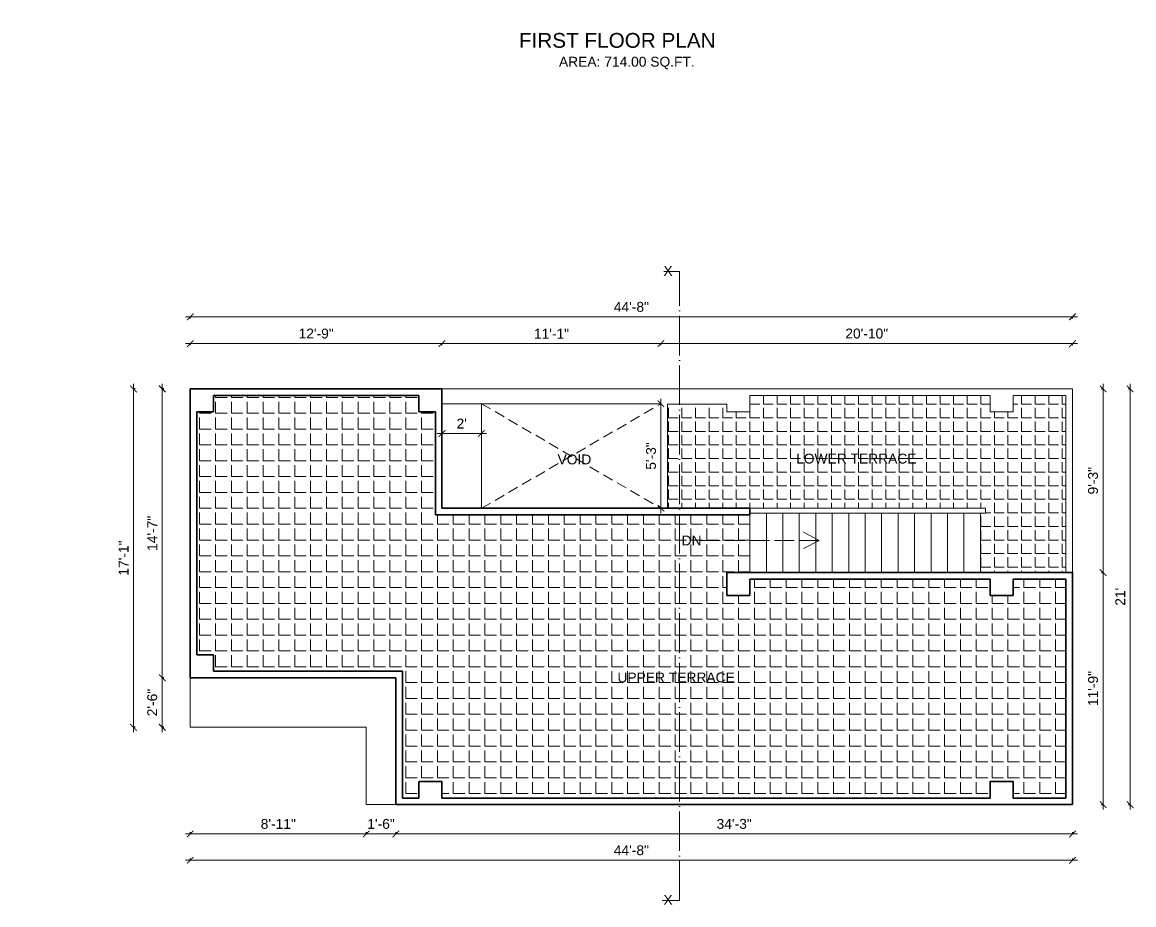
# Model space of a CAD drawing. Header units: inches. Extents: x -12071822 to 12321209, y -1222525 to 1319227.
# Drawn here: x 117815 to 118490, y 37219 to 37755 of the extents above; entities that cross this region are included whole.
import ezdxf

# ---------------------------------------------------------------- set-up
doc = ezdxf.new("R2010")
doc.units = ezdxf.units.IN
doc.header["$MEASUREMENT"] = 0
doc.header["$PDMODE"] = 35
for name, pattern in [('ACAD_ISO02W100', [15, 12, -3]), ('ACAD_ISO04W100', [30, 24, -3, 0, -3]), ('DASHED', [19.05, 12.7, -6.35])]:
    doc.linetypes.add(name, pattern=pattern)
for name, color, linetype, lineweight in [('Dimension', 130, 'Continuous', 9), ('Hatch', 9, 'Continuous', 9), ('Hidden', 254, 'ACAD_ISO02W100', 15), ('SECTION', 7, 'ACAD_ISO04W100', 18), ('Stairs', 61, 'Continuous', 18), ('TEXT', 255, 'Continuous', 35), ('Walls', 11, 'Continuous', 35)]:
    doc.layers.add(name, color=color, linetype=linetype, lineweight=lineweight)
doc.styles.get("Standard").update_dxf_attribs({"font": 'arial.ttf'})
doc.dimstyles.get("Standard").update_dxf_attribs({"dimtxt": 6, "dimasz": 4, "dimexe": 0, "dimexo": 6, "dimgap": 3, "dimtad": 1, "dimdec": 0, "dimzin": 0, "dimdsep": 46, "dimlunit": 4, "dimtxsty": 'Standard', "dimblk": 'ARCHTICK', "dimcen": 0.09, "dimdle": 3, "dimclrd": 256, "dimadec": 0, "dimazin": 0, "dimtfac": 1, "dimtdec": 0, "dimtofl": 0, "dimtmove": 0, "dimatfit": 3, "dimfxl": 1, "dimfxlon": 1, "dimtolj": 1, "dimtzin": 0, "dimlwd": -1, "dimarcsym": 0})

# ---------------------------------------------------------------- blocks, each defined once
blk = doc.blocks.new('_ArchTick')
at = {"color": 0, "linetype": 'ByBlock', "const_width": 0.15}
blk.add_lwpolyline([(-0.5, -0.5), (0.5, 0.5)], dxfattribs=at)
blk = doc.blocks.new('*D1755')
at = {"layer": 'Defpoints', "color": 0, "transparency": 16777216}
for p in [(118069.86, 37559.94), (117917.04, 37532.41), (118069.86, 37532.41)]:
    blk.add_point(p, dxfattribs=at)
at = {"layer": 'Dimension', "transparency": 16777216}
blk.add_line((117914.04, 37559.94), (118072.86, 37559.94), dxfattribs=at)
at = {"layer": 'Dimension', "color": 0, "lineweight": -2, "transparency": 16777216}
for p, q in [((117917.04, 37558.94), (117917.04, 37559.94)), ((118069.86, 37558.94), (118069.86, 37559.94))]:
    blk.add_line(p, q, dxfattribs=at)
at = {"layer": 'Dimension', "transparency": 16777216, "xscale": 4, "yscale": 4, "zscale": 4, "rotation": 180}
blk.add_blockref('_ArchTick', (117917.04, 37559.94), dxfattribs=at)
at = {"layer": 'Dimension', "transparency": 16777216, "xscale": 4, "yscale": 4, "zscale": 4}
blk.add_blockref('_ArchTick', (118069.86, 37559.94), dxfattribs=at)
at = {"layer": 'Dimension', "color": 0, "lineweight": -2, "transparency": 16777216, "insert": (117993.45, 37566.01), "char_height": 6, "attachment_point": 5}
blk.add_mtext('\\A1;12\'-9"', dxfattribs=at)
blk = doc.blocks.new('*D1756')
at = {"layer": 'Defpoints', "color": 0, "transparency": 16777216}
for p in [(118202.86, 37559.94), (118069.86, 37532.41), (118202.86, 37523.41)]:
    blk.add_point(p, dxfattribs=at)
at = {"layer": 'Dimension', "transparency": 16777216}
blk.add_line((118066.86, 37559.94), (118205.86, 37559.94), dxfattribs=at)
at = {"layer": 'Dimension', "color": 0, "lineweight": -2, "transparency": 16777216}
for p, q in [((118069.86, 37558.94), (118069.86, 37559.94)), ((118202.86, 37558.94), (118202.86, 37559.94))]:
    blk.add_line(p, q, dxfattribs=at)
at = {"layer": 'Dimension', "transparency": 16777216, "xscale": 4, "yscale": 4, "zscale": 4, "rotation": 180}
blk.add_blockref('_ArchTick', (118069.86, 37559.94), dxfattribs=at)
at = {"layer": 'Dimension', "transparency": 16777216, "xscale": 4, "yscale": 4, "zscale": 4}
blk.add_blockref('_ArchTick', (118202.86, 37559.94), dxfattribs=at)
at = {"layer": 'Dimension', "color": 0, "lineweight": -2, "transparency": 16777216, "insert": (118136.36, 37565.96), "char_height": 6, "attachment_point": 5}
blk.add_mtext('\\A1;11\'-1"', dxfattribs=at)
blk = doc.blocks.new('*D1757')
at = {"layer": 'Defpoints', "color": 0, "transparency": 16777216}
for p in [(118452.74, 37559.94), (118452.74, 37532.41), (118202.86, 37523.41)]:
    blk.add_point(p, dxfattribs=at)
at = {"layer": 'Dimension', "transparency": 16777216}
blk.add_line((118199.86, 37559.94), (118455.74, 37559.94), dxfattribs=at)
at = {"layer": 'Dimension', "color": 0, "lineweight": -2, "transparency": 16777216}
for p, q in [((118202.86, 37558.94), (118202.86, 37559.94)), ((118452.74, 37558.94), (118452.74, 37559.94))]:
    blk.add_line(p, q, dxfattribs=at)
at = {"layer": 'Dimension', "transparency": 16777216, "xscale": 4, "yscale": 4, "zscale": 4, "rotation": 180}
blk.add_blockref('_ArchTick', (118202.86, 37559.94), dxfattribs=at)
at = {"layer": 'Dimension', "transparency": 16777216, "xscale": 4, "yscale": 4, "zscale": 4}
blk.add_blockref('_ArchTick', (118452.74, 37559.94), dxfattribs=at)
at = {"layer": 'Dimension', "color": 0, "lineweight": -2, "transparency": 16777216, "insert": (118327.8, 37566.01), "char_height": 6, "attachment_point": 5}
blk.add_mtext('\\A1;20\'-10"', dxfattribs=at)
blk = doc.blocks.new('*D1758')
at = {"layer": 'Defpoints', "color": 0, "transparency": 16777216}
for p in [(117917.04, 37532.41), (117899.99, 37356.91), (117917.04, 37356.91)]:
    blk.add_point(p, dxfattribs=at)
at = {"layer": 'Dimension', "transparency": 16777216}
blk.add_line((117899.99, 37535.41), (117899.99, 37353.91), dxfattribs=at)
at = {"layer": 'Dimension', "color": 0, "lineweight": -2, "transparency": 16777216}
for p, q in [((117900.99, 37532.41), (117899.99, 37532.41)), ((117900.99, 37356.91), (117899.99, 37356.91))]:
    blk.add_line(p, q, dxfattribs=at)
at = {"layer": 'Dimension', "transparency": 16777216, "xscale": 4, "yscale": 4, "zscale": 4}
for p, rotation in [((117899.99, 37532.41), 90), ((117899.99, 37356.91), 270)]:
    blk.add_blockref('_ArchTick', p, dxfattribs=dict(at, rotation=rotation))
at = {"layer": 'Dimension', "color": 0, "lineweight": -2, "transparency": 16777216, "insert": (117893.98, 37444.66), "char_height": 6, "attachment_point": 5, "rotation": 90}
blk.add_mtext('\\A1;14\'-7"', dxfattribs=at)
blk = doc.blocks.new('*D1759')
at = {"layer": 'Defpoints', "color": 0, "transparency": 16777216}
for p in [(117917.04, 37356.91), (117899.99, 37326.91), (117917.04, 37326.91)]:
    blk.add_point(p, dxfattribs=at)
at = {"layer": 'Dimension', "transparency": 16777216}
blk.add_line((117899.99, 37359.91), (117899.99, 37323.91), dxfattribs=at)
at = {"layer": 'Dimension', "color": 0, "lineweight": -2, "transparency": 16777216}
for p, q in [((117900.99, 37356.91), (117899.99, 37356.91)), ((117900.99, 37326.91), (117899.99, 37326.91))]:
    blk.add_line(p, q, dxfattribs=at)
at = {"layer": 'Dimension', "transparency": 16777216, "xscale": 4, "yscale": 4, "zscale": 4}
for p, rotation in [((117899.99, 37356.91), 90), ((117899.99, 37326.91), 270)]:
    blk.add_blockref('_ArchTick', p, dxfattribs=dict(at, rotation=rotation))
at = {"layer": 'Dimension', "color": 0, "lineweight": -2, "transparency": 16777216, "insert": (117893.93, 37341.91), "char_height": 6, "attachment_point": 5, "rotation": 90}
blk.add_mtext('\\A1;2\'-6"', dxfattribs=at)
blk = doc.blocks.new('*D1760')
at = {"layer": 'Defpoints', "color": 0, "transparency": 16777216}
for p in [(117917.04, 37326.91), (118023.86, 37326.91), (118023.86, 37262.09)]:
    blk.add_point(p, dxfattribs=at)
at = {"layer": 'Dimension', "transparency": 16777216}
blk.add_line((117914.04, 37262.09), (118026.86, 37262.09), dxfattribs=at)
at = {"layer": 'Dimension', "color": 0, "lineweight": -2, "transparency": 16777216}
for p, q in [((117917.04, 37263.09), (117917.04, 37262.09)), ((118023.86, 37263.09), (118023.86, 37262.09))]:
    blk.add_line(p, q, dxfattribs=at)
at = {"layer": 'Dimension', "transparency": 16777216, "xscale": 4, "yscale": 4, "zscale": 4, "rotation": 180}
blk.add_blockref('_ArchTick', (117917.04, 37262.09), dxfattribs=at)
at = {"layer": 'Dimension', "transparency": 16777216, "xscale": 4, "yscale": 4, "zscale": 4}
blk.add_blockref('_ArchTick', (118023.86, 37262.09), dxfattribs=at)
at = {"layer": 'Dimension', "color": 0, "lineweight": -2, "transparency": 16777216, "insert": (117970.45, 37268.16), "char_height": 6, "attachment_point": 5}
blk.add_mtext('\\A1;8\'-11"', dxfattribs=at)
blk = doc.blocks.new('*D1761')
at = {"layer": 'Defpoints', "color": 0, "transparency": 16777216}
for p in [(118023.86, 37326.91), (118041.86, 37279.91), (118041.86, 37262.09)]:
    blk.add_point(p, dxfattribs=at)
at = {"layer": 'Dimension', "transparency": 16777216}
blk.add_line((118020.86, 37262.09), (118044.86, 37262.09), dxfattribs=at)
at = {"layer": 'Dimension', "color": 0, "lineweight": -2, "transparency": 16777216}
for p, q in [((118023.86, 37263.09), (118023.86, 37262.09)), ((118041.86, 37263.09), (118041.86, 37262.09))]:
    blk.add_line(p, q, dxfattribs=at)
at = {"layer": 'Dimension', "transparency": 16777216, "xscale": 4, "yscale": 4, "zscale": 4, "rotation": 180}
blk.add_blockref('_ArchTick', (118023.86, 37262.09), dxfattribs=at)
at = {"layer": 'Dimension', "transparency": 16777216, "xscale": 4, "yscale": 4, "zscale": 4}
blk.add_blockref('_ArchTick', (118041.86, 37262.09), dxfattribs=at)
at = {"layer": 'Dimension', "color": 0, "lineweight": -2, "transparency": 16777216, "insert": (118032.86, 37268.16), "char_height": 6, "attachment_point": 5}
blk.add_mtext('\\A1;1\'-6"', dxfattribs=at)
blk = doc.blocks.new('*D1762')
at = {"layer": 'Defpoints', "color": 0, "transparency": 16777216}
for p in [(118041.86, 37279.91), (118452.74, 37279.91), (118452.74, 37262.09)]:
    blk.add_point(p, dxfattribs=at)
at = {"layer": 'Dimension', "transparency": 16777216}
blk.add_line((118038.86, 37262.09), (118455.74, 37262.09), dxfattribs=at)
at = {"layer": 'Dimension', "color": 0, "lineweight": -2, "transparency": 16777216}
for p, q in [((118041.86, 37263.09), (118041.86, 37262.09)), ((118452.74, 37263.09), (118452.74, 37262.09))]:
    blk.add_line(p, q, dxfattribs=at)
at = {"layer": 'Dimension', "transparency": 16777216, "xscale": 4, "yscale": 4, "zscale": 4, "rotation": 180}
blk.add_blockref('_ArchTick', (118041.86, 37262.09), dxfattribs=at)
at = {"layer": 'Dimension', "transparency": 16777216, "xscale": 4, "yscale": 4, "zscale": 4}
blk.add_blockref('_ArchTick', (118452.74, 37262.09), dxfattribs=at)
at = {"layer": 'Dimension', "color": 0, "lineweight": -2, "transparency": 16777216, "insert": (118247.3, 37268.16), "char_height": 6, "attachment_point": 5}
blk.add_mtext('\\A1;34\'-3"', dxfattribs=at)
blk = doc.blocks.new('*D1763')
at = {"layer": 'Defpoints', "color": 0, "transparency": 16777216}
for p in [(118452.74, 37532.41), (118452.74, 37420.91), (118471.32, 37420.91)]:
    blk.add_point(p, dxfattribs=at)
at = {"layer": 'Dimension', "color": 0, "lineweight": -2, "transparency": 16777216}
for p, q in [((118470.32, 37532.41), (118471.32, 37532.41)), ((118470.32, 37420.91), (118471.32, 37420.91))]:
    blk.add_line(p, q, dxfattribs=at)
at = {"layer": 'Dimension', "transparency": 16777216}
blk.add_line((118471.32, 37535.41), (118471.32, 37417.91), dxfattribs=at)
at = {"layer": 'Dimension', "transparency": 16777216, "xscale": 4, "yscale": 4, "zscale": 4}
for p, rotation in [((118471.32, 37532.41), 90), ((118471.32, 37420.91), 270)]:
    blk.add_blockref('_ArchTick', p, dxfattribs=dict(at, rotation=rotation))
at = {"layer": 'Dimension', "color": 0, "lineweight": -2, "transparency": 16777216, "insert": (118465.25, 37476.66), "char_height": 6, "attachment_point": 5, "rotation": 90}
blk.add_mtext('\\A1;9\'-3"', dxfattribs=at)
blk = doc.blocks.new('*D1764')
at = {"layer": 'Defpoints', "color": 0, "transparency": 16777216}
for p in [(118452.74, 37420.91), (118452.74, 37279.91), (118471.32, 37279.91)]:
    blk.add_point(p, dxfattribs=at)
at = {"layer": 'Dimension', "transparency": 16777216}
blk.add_line((118471.32, 37423.91), (118471.32, 37276.91), dxfattribs=at)
at = {"layer": 'Dimension', "color": 0, "lineweight": -2, "transparency": 16777216}
for p, q in [((118470.32, 37420.91), (118471.32, 37420.91)), ((118470.32, 37279.91), (118471.32, 37279.91))]:
    blk.add_line(p, q, dxfattribs=at)
at = {"layer": 'Dimension', "transparency": 16777216, "xscale": 4, "yscale": 4, "zscale": 4}
for p, rotation in [((118471.32, 37420.91), 90), ((118471.32, 37279.91), 270)]:
    blk.add_blockref('_ArchTick', p, dxfattribs=dict(at, rotation=rotation))
at = {"layer": 'Dimension', "color": 0, "lineweight": -2, "transparency": 16777216, "insert": (118465.25, 37350.41), "char_height": 6, "attachment_point": 5, "rotation": 90}
blk.add_mtext('\\A1;11\'-9"', dxfattribs=at)
blk = doc.blocks.new('*D1765')
at = {"layer": 'Defpoints', "color": 0, "transparency": 16777216}
for p in [(118452.74, 37576.16), (117917.04, 37532.41), (118452.74, 37532.41)]:
    blk.add_point(p, dxfattribs=at)
at = {"layer": 'Dimension', "transparency": 16777216}
blk.add_line((117914.04, 37576.16), (118455.74, 37576.16), dxfattribs=at)
at = {"layer": 'Dimension', "color": 0, "lineweight": -2, "transparency": 16777216}
for p, q in [((117917.04, 37575.16), (117917.04, 37576.16)), ((118452.74, 37575.16), (118452.74, 37576.16))]:
    blk.add_line(p, q, dxfattribs=at)
at = {"layer": 'Dimension', "transparency": 16777216, "xscale": 4, "yscale": 4, "zscale": 4, "rotation": 180}
blk.add_blockref('_ArchTick', (117917.04, 37576.16), dxfattribs=at)
at = {"layer": 'Dimension', "transparency": 16777216, "xscale": 4, "yscale": 4, "zscale": 4}
blk.add_blockref('_ArchTick', (118452.74, 37576.16), dxfattribs=at)
at = {"layer": 'Dimension', "color": 0, "lineweight": -2, "transparency": 16777216, "insert": (118184.89, 37582.22), "char_height": 6, "attachment_point": 5}
blk.add_mtext('\\A1;44\'-8"', dxfattribs=at)
blk = doc.blocks.new('*D1604')
at = {"layer": 'Defpoints', "color": 0, "transparency": 16777216}
for p in [(117917.04, 37532.41), (117882.54, 37326.91), (117917.04, 37326.91)]:
    blk.add_point(p, dxfattribs=at)
at = {"layer": 'Dimension', "transparency": 16777216}
blk.add_line((117882.54, 37535.41), (117882.54, 37323.91), dxfattribs=at)
at = {"layer": 'Dimension', "color": 0, "lineweight": -2, "transparency": 16777216}
for p, q in [((117883.54, 37532.41), (117882.54, 37532.41)), ((117883.54, 37326.91), (117882.54, 37326.91))]:
    blk.add_line(p, q, dxfattribs=at)
at = {"layer": 'Dimension', "transparency": 16777216, "xscale": 4, "yscale": 4, "zscale": 4}
for p, rotation in [((117882.54, 37532.41), 90), ((117882.54, 37326.91), 270)]:
    blk.add_blockref('_ArchTick', p, dxfattribs=dict(at, rotation=rotation))
at = {"layer": 'Dimension', "color": 0, "lineweight": -2, "transparency": 16777216, "insert": (117876.53, 37429.66), "char_height": 6, "attachment_point": 5, "rotation": 90}
blk.add_mtext('\\A1;17\'-1"', dxfattribs=at)
blk = doc.blocks.new('*D1605')
at = {"layer": 'Defpoints', "color": 0, "transparency": 16777216}
for p in [(117917.04, 37326.91), (118452.74, 37279.91), (118452.74, 37246.09)]:
    blk.add_point(p, dxfattribs=at)
at = {"layer": 'Dimension', "color": 0, "lineweight": -2, "transparency": 16777216}
for p, q in [((117917.04, 37247.09), (117917.04, 37246.09)), ((118452.74, 37247.09), (118452.74, 37246.09))]:
    blk.add_line(p, q, dxfattribs=at)
at = {"layer": 'Dimension', "transparency": 16777216}
blk.add_line((117914.04, 37246.09), (118455.74, 37246.09), dxfattribs=at)
at = {"layer": 'Dimension', "transparency": 16777216, "xscale": 4, "yscale": 4, "zscale": 4, "rotation": 180}
blk.add_blockref('_ArchTick', (117917.04, 37246.09), dxfattribs=at)
at = {"layer": 'Dimension', "transparency": 16777216, "xscale": 4, "yscale": 4, "zscale": 4}
blk.add_blockref('_ArchTick', (118452.74, 37246.09), dxfattribs=at)
at = {"layer": 'Dimension', "color": 0, "lineweight": -2, "transparency": 16777216, "insert": (118184.89, 37252.16), "char_height": 6, "attachment_point": 5}
blk.add_mtext('\\A1;44\'-8"', dxfattribs=at)
blk = doc.blocks.new('*D1606')
at = {"layer": 'Defpoints', "color": 0, "transparency": 16777216}
for p in [(118452.74, 37532.41), (118487.75, 37532.41), (118452.74, 37279.91)]:
    blk.add_point(p, dxfattribs=at)
at = {"layer": 'Dimension', "color": 0, "lineweight": -2, "transparency": 16777216}
for p, q in [((118486.75, 37532.41), (118487.75, 37532.41)), ((118486.75, 37279.91), (118487.75, 37279.91))]:
    blk.add_line(p, q, dxfattribs=at)
at = {"layer": 'Dimension', "transparency": 16777216}
blk.add_line((118487.75, 37276.91), (118487.75, 37535.41), dxfattribs=at)
at = {"layer": 'Dimension', "transparency": 16777216, "xscale": 4, "yscale": 4, "zscale": 4}
for p, rotation in [((118487.75, 37532.41), 90), ((118487.75, 37279.91), 270)]:
    blk.add_blockref('_ArchTick', p, dxfattribs=dict(at, rotation=rotation))
at = {"layer": 'Dimension', "color": 0, "lineweight": -2, "transparency": 16777216, "insert": (118481.74, 37406.16), "char_height": 6, "attachment_point": 5, "rotation": 90}
blk.add_mtext("\\A1;21'", dxfattribs=at)
blk = doc.blocks.new('*D1766')
at = {"layer": 'Defpoints', "color": 0, "transparency": 16777216}
for p in [(118069.86, 37523.41), (118093.86, 37523.41), (118093.86, 37505.35)]:
    blk.add_point(p, dxfattribs=at)
at = {"layer": 'Dimension', "transparency": 16777216}
blk.add_line((118066.86, 37505.35), (118096.86, 37505.35), dxfattribs=at)
at = {"layer": 'Dimension', "color": 0, "lineweight": -2, "transparency": 16777216}
for p, q in [((118069.86, 37506.35), (118069.86, 37505.35)), ((118093.86, 37506.35), (118093.86, 37505.35))]:
    blk.add_line(p, q, dxfattribs=at)
at = {"layer": 'Dimension', "transparency": 16777216, "xscale": 4, "yscale": 4, "zscale": 4, "rotation": 180}
blk.add_blockref('_ArchTick', (118069.86, 37505.35), dxfattribs=at)
at = {"layer": 'Dimension', "transparency": 16777216, "xscale": 4, "yscale": 4, "zscale": 4}
blk.add_blockref('_ArchTick', (118093.86, 37505.35), dxfattribs=at)
at = {"layer": 'Dimension', "color": 0, "lineweight": -2, "transparency": 16777216, "insert": (118081.86, 37511.36), "char_height": 6, "attachment_point": 5}
blk.add_mtext("\\A1;2'", dxfattribs=at)
blk = doc.blocks.new('*D1767')
at = {"layer": 'Defpoints', "color": 0, "transparency": 16777216}
for p in [(118202.86, 37523.41), (118202.86, 37459.91), (118202.86, 37459.91)]:
    blk.add_point(p, dxfattribs=at)
at = {"layer": 'Dimension', "transparency": 16777216}
blk.add_line((118202.86, 37526.41), (118202.86, 37456.91), dxfattribs=at)
at = {"layer": 'Dimension', "transparency": 16777216, "xscale": 4, "yscale": 4, "zscale": 4}
for p, rotation in [((118202.86, 37523.41), 90), ((118202.86, 37459.91), 270)]:
    blk.add_blockref('_ArchTick', p, dxfattribs=dict(at, rotation=rotation))
at = {"layer": 'Dimension', "color": 0, "lineweight": -2, "transparency": 16777216, "insert": (118196.8, 37491.66), "char_height": 6, "attachment_point": 5, "rotation": 90}
blk.add_mtext('\\A1;5\'-3"', dxfattribs=at)
blk = doc.blocks.new('*D1617')
at = {"layer": 'Defpoints', "color": 0, "transparency": 16777216}
for p in [(118242.86, 37844.49), (117514.18, 37816.85), (117514.18, 37279.91)]:
    blk.add_point(p, dxfattribs=at)
at = {"layer": 'Dimension', "transparency": 16777216}
blk.add_line((118245.86, 37816.85), (117511.18, 37816.85), dxfattribs=at)
at = {"layer": 'Dimension', "color": 0, "lineweight": -2, "transparency": 16777216}
for p, q in [((117514.18, 37815.85), (117514.18, 37816.85)), ((118242.86, 37817.85), (118242.86, 37816.85))]:
    blk.add_line(p, q, dxfattribs=at)
at = {"layer": 'Dimension', "transparency": 16777216, "xscale": 4, "yscale": 4, "zscale": 4, "rotation": 180}
blk.add_blockref('_ArchTick', (117514.18, 37816.85), dxfattribs=at)
at = {"layer": 'Dimension', "transparency": 16777216, "xscale": 4, "yscale": 4, "zscale": 4}
blk.add_blockref('_ArchTick', (118242.86, 37816.85), dxfattribs=at)
at = {"layer": 'Dimension', "color": 0, "transparency": 16777216, "insert": (117878.52, 37822.92), "char_height": 6, "attachment_point": 5}
blk.add_mtext('\\A1;60\'-9"', dxfattribs=at)

msp = doc.modelspace()

# ---------------------------------------------------------------- hatches: boundary and pattern name
at = {"layer": 'Hatch'}
h = msp.add_hatch(dxfattribs=at)
h.set_pattern_fill('ANGLE', color=256, scale=35)
h.set_pattern_definition([(0, (-7308.185, 18.624), (0, 9.625), [7, -2.625]), (90, (-7308.185, 18.624), (-9.625, 6e-16), [7, -2.625])])
h.paths.add_polyline_path([(118065.86, 37455.91), (118065.86, 37518.41), (118055.86, 37518.41), (118055.86, 37528.41), (117931.04, 37528.41), (117931.04, 37518.41), (117921.04, 37518.41), (117921.04, 37370.91), (117931.04, 37370.91), (117931.04, 37360.91), (118045.86, 37360.91), (118045.86, 37283.91), (118055.86, 37283.91), (118055.86, 37293.91), (118069.86, 37293.91), (118069.86, 37283.91), (118402.74, 37283.91), (118402.74, 37293.91), (118416.74, 37293.91), (118416.74, 37283.91), (118448.74, 37283.91), (118448.74, 37416.91), (118416.74, 37416.91), (118416.74, 37406.91), (118402.74, 37406.91), (118402.74, 37416.91), (118256.86, 37416.91), (118256.86, 37406.91), (118242.86, 37406.91), (118242.86, 37420.91), (118256.86, 37420.91), (118256.86, 37455.91)])
h.paths.add_polyline_path([(118210.6, 37434.07), (118225.71, 37434.07), (118225.71, 37446.43), (118210.6, 37446.43)], flags=24)
h.paths.add_polyline_path([(118174.25, 37350.89), (118248.51, 37350.89), (118248.51, 37363.25), (118174.25, 37363.25)], flags=24)
h = msp.add_hatch(dxfattribs=at)
h.set_pattern_fill('ANGLE', color=256, scale=30)
h.set_pattern_definition([(0, (-7308.185, 18.624), (0, 8.25), [6, -2.25]), (90, (-7308.185, 18.624), (-8.25, 5e-16), [6, -2.25])])
h.paths.add_polyline_path([(118399.86, 37459.91), (118399.86, 37456.91), (118396.86, 37456.91), (118396.86, 37420.91), (118448.74, 37420.91), (118448.74, 37528.41), (118416.74, 37528.41), (118416.74, 37518.41), (118402.74, 37518.41), (118402.74, 37528.41), (118256.86, 37528.41), (118256.86, 37518.41), (118242.86, 37518.41), (118242.86, 37523.12), (118206.86, 37523.12), (118206.86, 37459.91), (118256.86, 37459.91), (118292.26, 37459.91)])
h.paths.add_polyline_path([(118282.8, 37483.81), (118358.92, 37483.81), (118358.92, 37496.18), (118282.8, 37496.18)], flags=24)

# ---------------------------------------------------------------- linework, layer by layer
at = {"layer": 'Hidden'}
for p, q in [((118298.87, 37440.41), (118289.41, 37445.31)), ((118226.74, 37440.41), (118298.87, 37440.41)), ((118298.87, 37440.41), (118289.41, 37435.52))]:
    msp.add_line(p, q, dxfattribs=at)
at = {"layer": 'SECTION'}
for p, q in [((118214.01, 37603.68), (118204.58, 37603.68)), ((118214.01, 37221.68), (118214.01, 37603.68)), ((118214.01, 37221.68), (118203.62, 37221.68))]:
    msp.add_line(p, q, dxfattribs=at)
at = {"layer": 'Stairs'}
for p, q in [((118069.86, 37532.41), (118206.86, 37532.41)), ((118206.86, 37532.41), (118452.74, 37532.41)), ((118452.74, 37532.41), (118452.74, 37420.91)), ((118069.86, 37523.41), (118202.86, 37523.41)), ((118093.86, 37523.41), (118093.86, 37459.91)), ((118202.86, 37523.41), (118202.86, 37459.91)), ((118256.86, 37528.41), (118402.74, 37528.41)), ((118256.86, 37528.41), (118256.86, 37518.41)), ((118402.74, 37518.41), (118402.74, 37528.41)), ((118416.74, 37528.41), (118448.74, 37528.41)), ((118416.74, 37528.41), (118416.74, 37518.41)), ((118448.74, 37528.41), (118448.74, 37420.91)), ((118206.86, 37523.12), (118206.86, 37459.91)), ((118206.86, 37523.12), (118242.86, 37523.12)), ((118242.86, 37518.41), (118242.86, 37523.12)), ((118256.86, 37518.41), (118242.86, 37518.41)), ((118416.74, 37518.41), (118402.74, 37518.41)), ((118256.86, 37459.91), (118292.26, 37459.91)), ((118256.86, 37420.91), (118256.86, 37459.91)), ((118256.86, 37456.91), (118399.86, 37456.91)), ((118266.86, 37420.91), (118266.86, 37456.91)), ((118276.86, 37420.91), (118276.86, 37456.91)), ((118286.38, 37459.91), (118399.86, 37459.91)), ((118286.86, 37420.91), (118286.86, 37456.91)), ((118296.86, 37420.91), (118296.86, 37456.91)), ((118306.86, 37437.97), (118306.86, 37456.91)), ((118316.86, 37420.91), (118316.86, 37456.91)), ((118326.86, 37420.91), (118326.86, 37456.91)), ((118336.86, 37420.91), (118336.86, 37456.91)), ((118346.86, 37420.91), (118346.86, 37456.91)), ((118356.86, 37420.91), (118356.86, 37456.91)), ((118366.86, 37420.91), (118366.86, 37456.91)), ((118376.86, 37420.91), (118376.86, 37456.91)), ((118386.86, 37420.91), (118386.86, 37456.91)), ((118396.86, 37420.91), (118396.86, 37456.91)), ((118399.86, 37456.91), (118399.86, 37459.91)), ((118306.86, 37434.2), (118306.86, 37437.97)), ((118306.86, 37428.19), (118306.86, 37434.2)), ((118306.86, 37420.91), (118306.86, 37428.19)), ((117917.04, 37356.91), (117917.04, 37326.91)), ((117917.04, 37326.91), (118023.86, 37326.91)), ((118023.86, 37279.91), (118023.86, 37326.91)), ((118041.86, 37279.91), (118023.86, 37279.91))]:
    msp.add_line(p, q, dxfattribs=at)
at = {"layer": 'Stairs', "linetype": 'DASHED', "ltscale": 0.5}
for p, q in [((118093.86, 37459.91), (118202.86, 37523.41)), ((118093.86, 37523.41), (118202.86, 37459.91))]:
    msp.add_line(p, q, dxfattribs=at)
at = {"layer": 'Walls'}
for p, q in [((117917.04, 37532.41), (118069.86, 37532.41)), ((117917.04, 37356.91), (117917.04, 37532.41)), ((118069.86, 37532.41), (118069.86, 37459.91)), ((117931.04, 37528.41), (118055.86, 37528.41)), ((117931.04, 37528.41), (117931.04, 37518.41)), ((118055.86, 37518.41), (118055.86, 37528.41)), ((117921.04, 37370.91), (117921.04, 37518.41)), ((117931.04, 37518.41), (117921.04, 37518.41)), ((118065.86, 37518.41), (118055.86, 37518.41)), ((118065.86, 37518.41), (118065.86, 37455.91)), ((118065.86, 37455.91), (118256.86, 37455.91)), ((118069.86, 37459.91), (118256.86, 37459.91)), ((118256.86, 37459.91), (118256.86, 37455.91)), ((118242.86, 37420.91), (118452.74, 37420.91)), ((118242.86, 37406.91), (118242.86, 37420.91)), ((118256.86, 37416.91), (118402.74, 37416.91)), ((118256.86, 37416.91), (118256.86, 37406.91)), ((118402.74, 37406.91), (118402.74, 37416.91)), ((118416.74, 37416.91), (118448.74, 37416.91)), ((118416.74, 37416.91), (118416.74, 37406.91)), ((118448.74, 37416.91), (118448.74, 37283.91)), ((118452.74, 37420.91), (118452.74, 37406.91)), ((118256.86, 37406.91), (118242.86, 37406.91)), ((118416.74, 37406.91), (118402.74, 37406.91)), ((118452.74, 37406.91), (118452.74, 37279.91)), ((117921.04, 37370.91), (117931.04, 37370.91)), ((117931.04, 37370.91), (117931.04, 37360.91)), ((118041.86, 37356.91), (117917.04, 37356.91)), ((118045.86, 37360.91), (117931.04, 37360.91)), ((118041.86, 37356.91), (118041.86, 37279.91)), ((118045.86, 37360.91), (118045.86, 37283.91)), ((118055.86, 37283.91), (118045.86, 37283.91)), ((118402.74, 37283.91), (118069.86, 37283.91)), ((118448.74, 37283.91), (118416.74, 37283.91)), ((118452.74, 37279.91), (118041.86, 37279.91))]:
    msp.add_line(p, q, dxfattribs=at)
for points in [[(118055.86, 37283.91), (118055.86, 37293.91), (118069.86, 37293.91), (118069.86, 37283.91)], [(118402.74, 37283.91), (118402.74, 37293.91), (118416.74, 37293.91), (118416.74, 37283.91)]]:
    msp.add_lwpolyline(points, dxfattribs=at)

# ---------------------------------------------------------------- texts
at = {"layer": 'TEXT'}
for s, width, gutter_width, heights, insert, char_height, attachment_point in [('\\pi63.8254;FIRST FLOOR PLAN', 245.0498, 2.25, [37.88], (118052.75, 37739.48), 9, 7), ('\\pi81.66067;AREA: 714.00 SQ.FT.', 245.0498, 2.25, [37.88], (118059.25, 37726.51), 6, 7), ('X', 18.7269, 1, [0], (118209.95, 37607.08), 6, 3), ('\\pi32.11468;VOID', 84.2389, 1, [0], (118107.94, 37486.49), 6, 7), ('\\pi6.09286;LOWER TERRACE', 84.2389, 1, [0], (118278.82, 37486.99), 6, 7), ('DN', 18.7269, 1, [0], (118227.5, 37437.34), 6, 9), ('\\pi7.04442;UPPER TERRACE', 84.2389, 1, [0], (118169.37, 37354.06), 6, 7), ('X', 18.7269, 1, [0], (118209.95, 37225.08), 6, 3)]:
    msp.add_mtext_dynamic_manual_height_columns(s, width=width, gutter_width=gutter_width, heights=heights, dxfattribs=dict(at, insert=insert, char_height=char_height, attachment_point=attachment_point))

# ---------------------------------------------------------------- dimensions: what is measured, and where the dimension line sits
at = {"layer": 'Dimension'}
dim = msp.add_linear_dim(base=(117514.18, 37816.85), p1=(118242.86, 37844.49), p2=(117514.18, 37279.91), dimstyle='Standard', override={"dimtmove": 1}, dxfattribs=at)
dim.commit()
dim.dimension.update_dxf_attribs({"geometry": '*D1617', "text_midpoint": (117878.52, 37822.92)})
at = {"layer": 'Dimension', "lineweight": -2}
for base, p1, p2, picture, middle in [((118452.74, 37576.16), (117917.04, 37532.41), (118452.74, 37532.41), '*D1765', (118184.89, 37582.22)), ((118069.86, 37559.94), (117917.04, 37532.41), (118069.86, 37532.41), '*D1755', (117993.45, 37566.01)), ((118202.86, 37559.94), (118069.86, 37532.41), (118202.86, 37523.41), '*D1756', (118136.36, 37565.96)), ((118452.74, 37559.94), (118202.86, 37523.41), (118452.74, 37532.41), '*D1757', (118327.8, 37566.01)), ((118093.86, 37505.35), (118069.86, 37523.41), (118093.86, 37523.41), '*D1766', (118081.86, 37511.36)), ((118023.86, 37262.09), (117917.04, 37326.91), (118023.86, 37326.91), '*D1760', (117970.45, 37268.16)), ((118452.74, 37246.09), (117917.04, 37326.91), (118452.74, 37279.91), '*D1605', (118184.89, 37252.16)), ((118452.74, 37262.09), (118041.86, 37279.91), (118452.74, 37279.91), '*D1762', (118247.3, 37268.16))]:
    dim = msp.add_linear_dim(base=base, p1=p1, p2=p2, dimstyle='Standard', override={"dimtmove": 1}, dxfattribs=at)
    dim.commit()
    dim.dimension.update_dxf_attribs({"geometry": picture, "text_midpoint": middle})
for base, p1, p2, picture, middle in [((117882.5448, 37326.9134), (117917.0449, 37532.4109), (117917.0449, 37326.9134), '*D1604', (117876.5325, 37429.6621)), ((117899.9892, 37356.9134), (117917.0449, 37532.4109), (117917.0449, 37356.9134), '*D1758', (117893.9769, 37444.6621)), ((118471.3167, 37420.9134), (118452.7373, 37532.4109), (118452.7373, 37420.9134), '*D1763', (118465.2512, 37476.6621)), ((118487.7493, 37532.4109), (118452.7373, 37279.9134), (118452.7373, 37532.4109), '*D1606', (118481.737, 37406.1621)), ((118202.8622, 37459.9134), (118202.8622, 37523.4109), (118202.8622, 37459.9134), '*D1767', (118196.7967, 37491.6621)), ((118471.32, 37279.91), (118452.74, 37420.91), (118452.74, 37279.91), '*D1764', (118465.25, 37350.41)), ((117899.99, 37326.91), (117917.04, 37356.91), (117917.04, 37326.91), '*D1759', (117893.93, 37341.91))]:
    dim = msp.add_linear_dim(base=base, p1=p1, p2=p2, angle=90, dimstyle='Standard', override={"dimtmove": 1}, dxfattribs=at)
    dim.commit()
    dim.dimension.update_dxf_attribs({"geometry": picture, "text_midpoint": middle})
dim = msp.add_linear_dim(base=(118041.86, 37262.09), p1=(118023.86, 37326.91), p2=(118041.86, 37279.91), dimstyle='Standard', override={"dimtmove": 1}, dxfattribs=at)
dim.commit()
dim.dimension.update_dxf_attribs({"geometry": '*D1761', "text_midpoint": (118032.86, 37262.09), "dimtype": 160})

doc.saveas('drawing.dxf')
